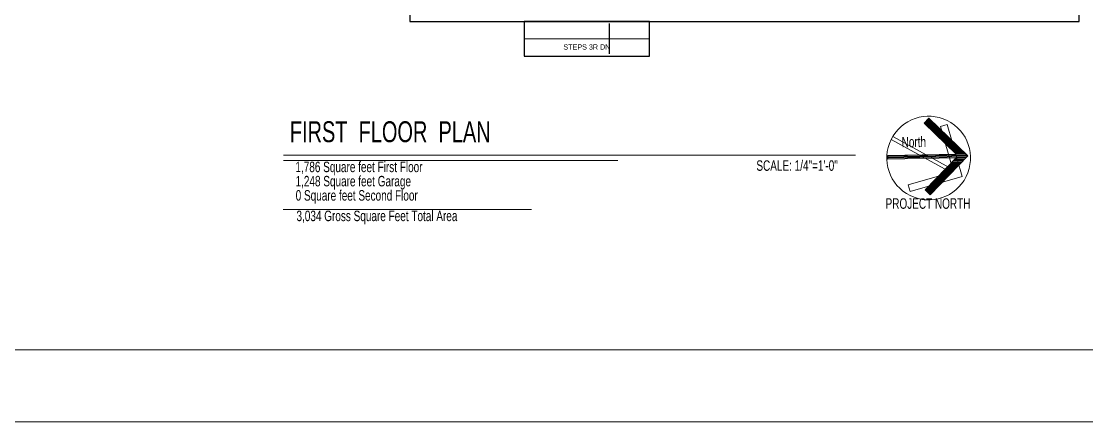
# Model space of a CAD drawing. Extents: x -864 to 864, y -576 to 576.
# Drawn here: x -342 to 269, y -576 to -346 of the extents above; entities that cross this region are included whole.
import ezdxf
from ezdxf.enums import TextEntityAlignment as Align

# ---------------------------------------------------------------- set-up
doc = ezdxf.new("R2010")
doc.units = 0
doc.header["$MEASUREMENT"] = 0
for name, color, linetype in [('1.1FLOOR-LEVELS', 30, 'Continuous'), ('1.1NOTES', 3, 'Continuous'), ('1.1STAIRS', 4, 'Continuous'), ('BORDER', 3, 'Continuous')]:
    doc.layers.add(name, color=color, linetype=linetype)
doc.styles.add('DCADTXTSTYLE1', font='ARIAL NARROW')
doc.styles.add('DCADTXTSTYLE20', font='ARIAL NARROW')
doc.styles.add('DCADTXTSTYLE21', font='ARIAL NARROW')
doc.styles.add('DCADTXTSTYLE22', font='ARIAL NARROW')
doc.styles.add('DCADTXTSTYLE23', font='ARIAL NARROW')
doc.styles.add('DCADTXTSTYLE24', font='ARIAL NARROW')
doc.styles.add('DCADTXTSTYLE25', font='ARIAL NARROW')
doc.styles.add('DCADTXTSTYLE26', font='ARIAL NARROW')
doc.styles.add('DCADTXTSTYLE27', font='ARIAL NARROW')

msp = doc.modelspace()

# ---------------------------------------------------------------- linework, layer by layer
at = {"layer": '1.1FLOOR-LEVELS', "elevation": 21}
for points in [[(-119.3, -346.3), (264.7, -346.3), (264.7, -286.28), (-119.3, -286.28)], [(-53.8, -366.3), (18.2, -366.3), (18.2, -346.3), (-53.8, -346.3)]]:
    msp.add_lwpolyline(points, close=True, dxfattribs=at)
at = {"layer": '1.1FLOOR-LEVELS'}
msp.add_lwpolyline([(-5, -347.5), (-5, -365)], dxfattribs=at)
at = {"layer": '1.1NOTES', "color": 1, "linetype": 'Continuous', "lineweight": 0, "ltscale": 12}
for p, q in [((178.37, -401.84), (175.6, -404.72)), ((176.9, -403.36), (179.9, -403.31)), ((177.36, -402.89), (179.42, -402.85)), ((177.82, -402.41), (178.94, -402.39)), ((178.28, -401.93), (178.47, -401.93)), ((200.78, -423.42), (178.37, -401.84)), ((194.11, -422.55), (175.6, -404.72)), ((175.68, -404.79), (181.33, -404.69)), ((175.98, -404.32), (180.85, -404.23)), ((176.15, -405.25), (181.81, -405.15)), ((176.44, -403.84), (180.38, -403.77)), ((176.63, -405.71), (182.29, -405.61)), ((177.11, -406.17), (182.76, -406.07)), ((177.59, -406.63), (183.24, -406.53)), ((178.06, -407.09), (183.72, -406.99)), ((178.54, -407.55), (184.2, -407.45)), ((179.02, -408.01), (184.67, -407.91)), ((179.5, -408.47), (185.15, -408.37)), ((179.97, -408.93), (185.63, -408.83)), ((180.45, -409.39), (186.11, -409.29)), ((180.93, -409.85), (186.58, -409.75)), ((181.41, -410.31), (187.06, -410.21)), ((181.88, -410.77), (187.54, -410.67)), ((182.36, -411.23), (188.02, -411.13)), ((182.84, -411.69), (188.49, -411.59)), ((183.32, -412.15), (188.97, -412.05)), ((183.79, -412.61), (189.45, -412.51)), ((184.27, -413.07), (189.93, -412.97)), ((184.75, -413.53), (190.4, -413.43)), ((185.22, -413.99), (190.88, -413.89)), ((185.7, -414.45), (191.36, -414.35)), ((186.18, -414.91), (191.84, -414.81)), ((186.66, -415.37), (192.31, -415.26)), ((187.13, -415.83), (192.79, -415.72)), ((187.61, -416.29), (193.27, -416.18)), ((188.09, -416.75), (193.75, -416.64)), ((188.57, -417.21), (194.22, -417.1)), ((189.04, -417.67), (194.7, -417.56)), ((189.52, -418.13), (195.18, -418.02)), ((190, -418.59), (195.66, -418.48)), ((190.48, -419.05), (196.13, -418.94)), ((190.95, -419.51), (196.61, -419.4)), ((191.43, -419.97), (197.09, -419.86)), ((191.91, -420.43), (197.57, -420.32)), ((192.39, -420.89), (198.04, -420.78)), ((192.86, -421.35), (198.52, -421.24)), ((193.34, -421.81), (199, -421.7)), ((154.79, -423.28), (194.11, -422.55)), ((154.79, -423.28), (154.83, -425.28)), ((154.8, -423.47), (199.95, -422.62)), ((154.8, -423.94), (200.43, -423.08)), ((154.81, -424.41), (200.66, -423.55)), ((154.82, -424.88), (200.2, -424.02)), ((154.83, -425.28), (194.14, -424.54)), ((194.14, -424.54), (176.32, -443.05)), ((200.78, -423.42), (179.2, -445.83)), ((191.32, -427.47), (196.98, -427.37)), ((191.78, -427), (197.44, -426.89)), ((192.24, -426.52), (197.9, -426.41)), ((192.7, -426.04), (198.36, -425.93)), ((193.16, -425.56), (198.82, -425.46)), ((193.62, -425.09), (199.28, -424.98)), ((193.82, -422.27), (199.48, -422.16)), ((194.08, -424.61), (199.74, -424.5)), ((185.34, -433.68), (191, -433.57)), ((185.8, -433.2), (191.46, -433.1)), ((186.26, -432.73), (191.92, -432.62)), ((186.72, -432.25), (192.38, -432.14)), ((187.18, -431.77), (192.84, -431.66)), ((187.64, -431.29), (193.3, -431.19)), ((188.1, -430.82), (193.76, -430.71)), ((188.56, -430.34), (194.22, -430.23)), ((189.02, -429.86), (194.68, -429.75)), ((189.48, -429.38), (195.14, -429.28)), ((189.94, -428.91), (195.6, -428.8)), ((190.4, -428.43), (196.06, -428.32)), ((190.86, -427.95), (196.52, -427.84)), ((179.37, -439.89), (185.02, -439.78)), ((179.83, -439.41), (185.48, -439.3)), ((180.29, -438.93), (185.94, -438.83)), ((180.75, -438.45), (186.4, -438.35)), ((181.21, -437.98), (186.86, -437.87)), ((181.67, -437.5), (187.32, -437.39)), ((182.13, -437.02), (187.78, -436.92)), ((182.59, -436.55), (188.24, -436.44)), ((183.05, -436.07), (188.7, -435.96)), ((183.51, -435.59), (189.16, -435.48)), ((183.97, -435.11), (189.62, -435.01)), ((184.42, -434.64), (190.08, -434.53)), ((184.88, -434.16), (190.54, -434.05)), ((179.2, -445.83), (176.32, -443.05)), ((176.49, -443.22), (181.8, -443.12)), ((176.61, -442.75), (182.26, -442.65)), ((176.97, -443.68), (181.34, -443.6)), ((177.07, -442.27), (182.72, -442.17)), ((177.45, -444.14), (180.88, -444.08)), ((177.53, -441.8), (183.18, -441.69)), ((177.92, -444.6), (180.42, -444.56)), ((177.99, -441.32), (183.64, -441.21)), ((178.4, -445.06), (179.96, -445.03)), ((178.45, -440.84), (184.1, -440.74)), ((178.88, -445.52), (179.5, -445.51)), ((178.91, -440.36), (184.56, -440.26))]:
    msp.add_line(p, q, dxfattribs=at)
at = {"layer": '1.1NOTES', "color": 51, "linetype": 'Continuous', "lineweight": 0, "ltscale": 12}
for p, q in [((188.84, -405.43), (185, -406.55)), ((192.2, -431.22), (185, -406.55)), ((197.55, -435.3), (188.84, -405.43)), ((156.76, -414.06), (191.23, -432.97)), ((157.72, -412.31), (192.2, -431.22)), ((191.23, -432.97), (166.56, -440.17)), ((197.55, -435.3), (167.68, -444.01)), ((167.68, -444.01), (166.56, -440.17))]:
    msp.add_line(p, q, dxfattribs=at)
at = {"layer": '1.1NOTES', "color": 3, "linetype": 'Continuous', "lineweight": 0, "ltscale": 2}
msp.add_line((-191.78, -423.13), (136.26, -423.13), dxfattribs=at)
msp.add_line((-191.78, -423.13), (136.26, -423.13), dxfattribs=at)
at = {"layer": '1.1NOTES', "color": 7, "linetype": 'Continuous', "lineweight": 0, "ltscale": 2}
for p, q in [((-191.78, -426.13), (0.02, -426.13)), ((-191.78, -426.13), (0.02, -426.13)), ((-192.04, -454.26), (-49.65, -454.26))]:
    msp.add_line(p, q, dxfattribs=at)
at = {"layer": '1.1NOTES', "color": 1, "linetype": 'Continuous', "lineweight": 0, "ltscale": 12}
msp.add_arc((178.26, -424.72), 24, 153.64529, 513.645, dxfattribs=at)
at = {"layer": '1.1STAIRS', "color": 3, "linetype": 'Continuous', "lineweight": 0, "ltscale": 24}
for p, q in [((-53.8, -366.28), (-53.8, -346.28)), ((18.2, -366.28), (18.2, -346.28)), ((18.2, -356.28), (-53.8, -356.28)), ((18.2, -366.28), (-53.8, -366.28))]:
    msp.add_line(p, q, dxfattribs=at)
at = {"layer": 'BORDER', "color": 51, "linetype": 'Continuous', "lineweight": 0}
msp.add_line((-798.84, -534.84), (833.16, -534.84), dxfattribs=at)
at = {"layer": 'BORDER', "color": 51, "linetype": 'Continuous', "lineweight": 0, "ltscale": 115.199997}
msp.add_line((-864, -576), (864, -576), dxfattribs=at)

# ---------------------------------------------------------------- texts
at = {"layer": '1.1FLOOR-LEVELS', "style": 'DCADTXTSTYLE1'}
msp.add_text('STEPS 3R DN', height=3, dxfattribs=at).set_placement((-17.8, -361), align=Align.MIDDLE_CENTER)
at = {"layer": '1.1NOTES', "color": 132, "linetype": 'Continuous', "lineweight": 0, "ltscale": 2, "style": 'DCADTXTSTYLE20', "width": 0.833333}
msp.add_text('FIRST  FLOOR  PLAN', height=12, dxfattribs=at).set_placement((-188.23, -419.23), align=Align.BOTTOM_LEFT)
at = {"layer": '1.1NOTES', "color": 1, "linetype": 'Continuous', "lineweight": 0, "ltscale": 16, "style": 'DCADTXTSTYLE25', "width": 0.833333}
msp.add_text('North', height=6, rotation=1.07588, dxfattribs=at).set_placement((162.85, -420.43), align=Align.BOTTOM_LEFT)
at = {"layer": '1.1NOTES', "color": 3, "linetype": 'Continuous', "lineweight": 0, "ltscale": 6, "width": 0.833333}
for s, style, p in [('1,786 Square feet First Floor', 'DCADTXTSTYLE22', (-185.01, -434.61)), ('1,248 Square feet Garage', 'DCADTXTSTYLE23', (-184.94, -442.78)), ('0 Square feet Second Floor', 'DCADTXTSTYLE27', (-184.87, -450.96)), ('3,034 Gross Square Feet Total Area', 'DCADTXTSTYLE24', (-184.41, -462.72))]:
    msp.add_text(s, height=6, dxfattribs=dict(at, style=style)).set_placement(p, align=Align.BOTTOM_LEFT)
at = {"layer": '1.1NOTES', "color": 3, "linetype": 'Continuous', "lineweight": 0, "ltscale": 2, "style": 'DCADTXTSTYLE21', "width": 0.833333}
msp.add_text('SCALE: 1/4"=1\'-0"', height=6, dxfattribs=at).set_placement((79.43, -433.84), align=Align.BOTTOM_LEFT)
at = {"layer": '1.1NOTES', "color": 3, "linetype": 'Continuous', "lineweight": 0, "ltscale": 16, "style": 'DCADTXTSTYLE26', "width": 0.833333}
msp.add_text('PROJECT NORTH', height=6, dxfattribs=at).set_placement((153.56, -455.63), align=Align.BOTTOM_LEFT)

doc.saveas('drawing.dxf')
